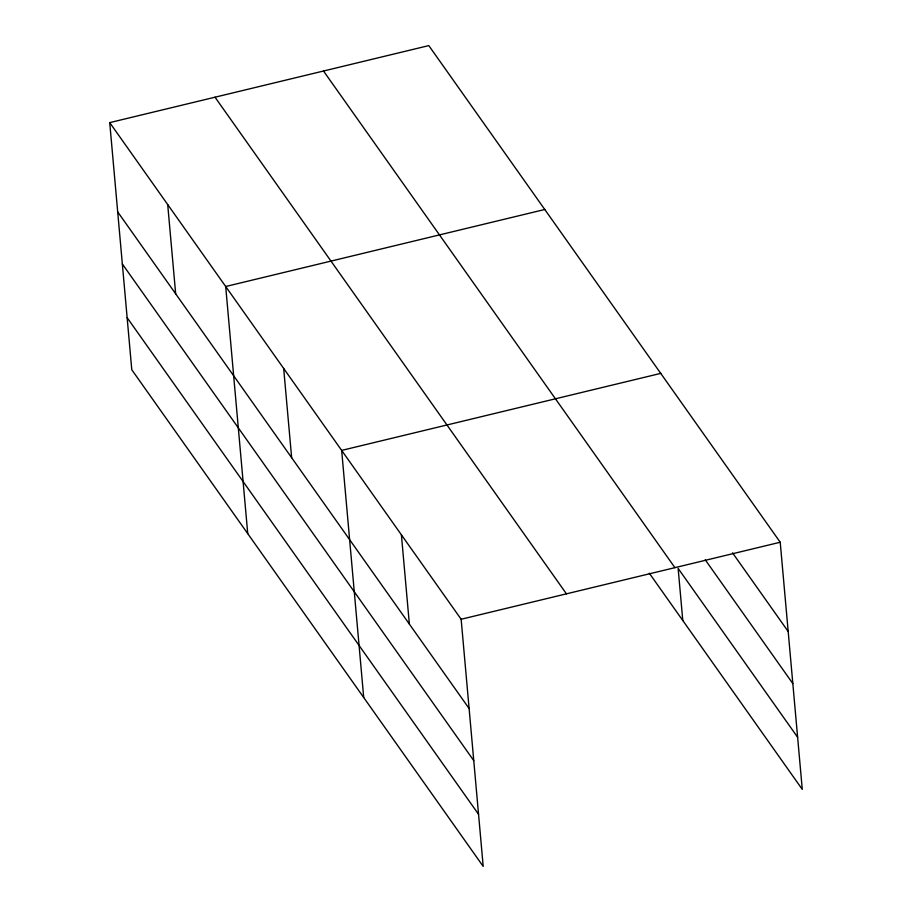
<?xml version="1.0" encoding="UTF-8"?>
<svg xmlns="http://www.w3.org/2000/svg" width="912" height="912" viewBox="0 0 912 912"><rect width="100%" height="100%" fill="white"/><g stroke="black" fill="none" stroke-linecap="round" stroke-linejoin="round"><path stroke-width="1.37" d="M109.725 122.618L461.141 619.259L483.2 866.4L131.784 369.759L109.725 122.618L428.8 45.6L780.216 542.241L802.275 789.382L649.31 573.203M544.772 209.486L225.697 286.516L247.745 533.645M660.733 373.384L341.658 450.403L363.717 697.543M461.141 619.259L780.216 542.241M732.541 552.854L788.185 631.492M705.272 559.843L792.836 683.601M797.624 737.272L678.14 568.415L682.792 620.525M323.509 71.022L674.926 567.663M215.015 97.208L566.443 593.849M117.694 211.88L469.11 708.521M122.345 263.978L473.761 760.619M127.133 317.661L478.549 814.302M401.405 534.831L409.363 624.093M283.678 368.459L291.646 457.71M167.705 204.573L175.674 293.824"/></g></svg>
